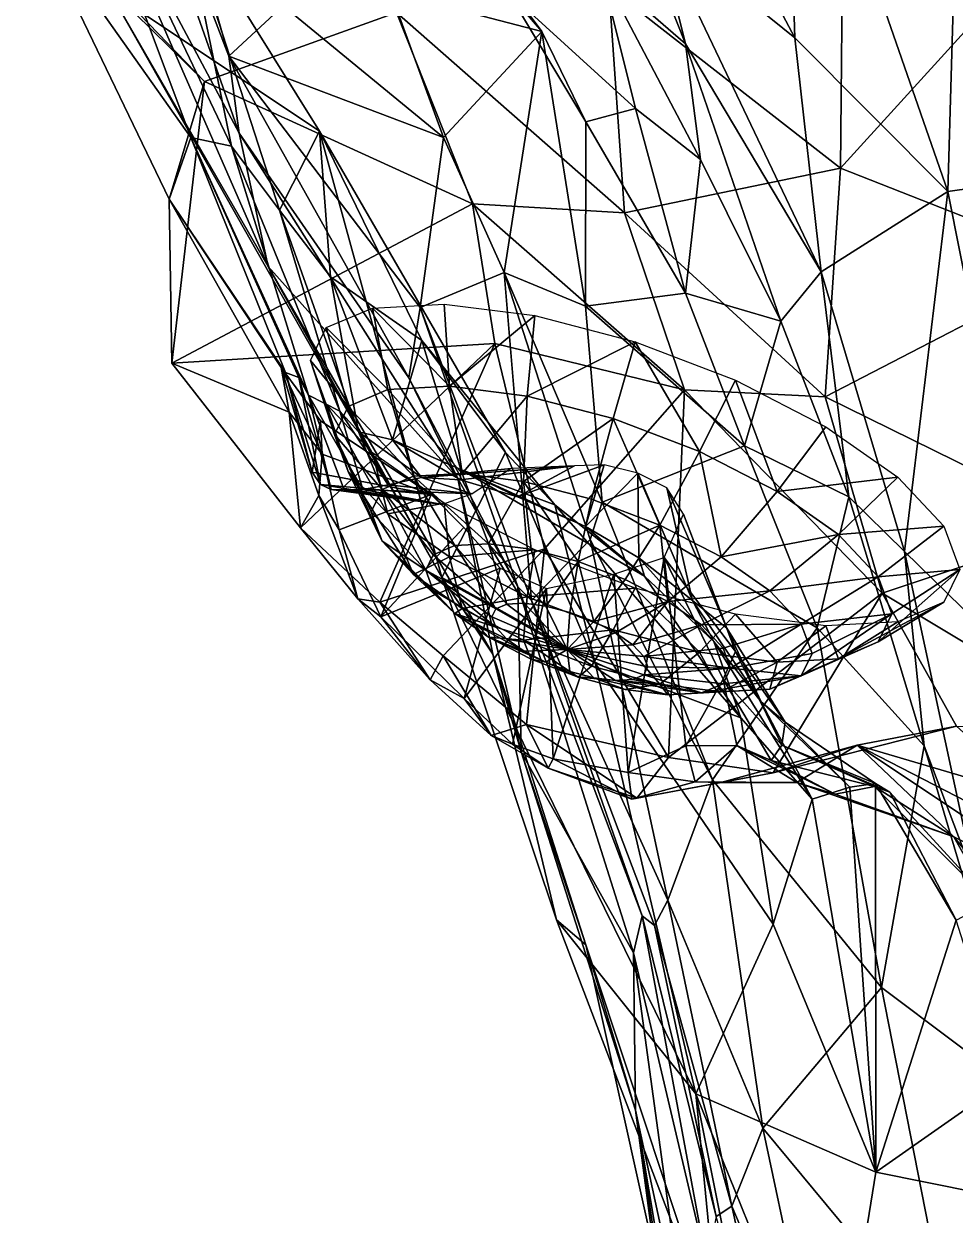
# Model space of a CAD drawing. Extents: x -0.17 to 0.17, y -0.67 to 0.79.
# Drawn here: x -0.0713 to -0.0253, y -0.5716 to -0.5128 of the extents above; entities that cross this region are included whole.
import ezdxf

# ---------------------------------------------------------------- set-up
doc = ezdxf.new("R2010")
doc.units = 0
doc.layers.add('G_SHEPRD$LWO', color=1, linetype='CONTINUOUS')

msp = doc.modelspace()

# ---------------------------------------------------------------- linework, layer by layer
at = {"layer": 'G_SHEPRD$LWO'}
for points in [[(-0.06886, -0.487618, 0.643642), (-0.061183, -0.51444, 0.641381), (-0.071306, -0.488055, 0.654196)], [(-0.071306, -0.488055, 0.654196), (-0.060671, -0.518244, 0.653468), (-0.068619, -0.503327, 0.66502)], [(-0.060671, -0.518244, 0.653468), (-0.071306, -0.488055, 0.654196), (-0.061183, -0.51444, 0.641381)], [(-0.061183, -0.51444, 0.641381), (-0.06886, -0.487618, 0.643642), (-0.058507, -0.511948, 0.627638)], [(-0.033734, -0.497948, 0.598206), (-0.033241, -0.513526, 0.592487), (-0.041139, -0.498615, 0.60047)], [(-0.033241, -0.513526, 0.592487), (-0.033734, -0.497948, 0.598206), (-0.025682, -0.521122, 0.591603)], [(-0.033734, -0.497948, 0.598206), (-0.025076, -0.500066, 0.596298), (-0.025682, -0.521122, 0.591603)], [(-0.041139, -0.498615, 0.60047), (-0.033241, -0.513526, 0.592487), (-0.040088, -0.508011, 0.59508)], [(-0.025076, -0.500066, 0.596298), (-0.020432, -0.52037, 0.591212), (-0.025682, -0.521122, 0.591603)], [(-0.063055, -0.518456, 0.715293), (-0.071012, -0.507213, 0.724094), (-0.069719, -0.500705, 0.711219)], [(-0.061052, -0.518887, 0.70941), (-0.069719, -0.500705, 0.711219), (-0.063416, -0.507364, 0.699601)], [(-0.061052, -0.518887, 0.70941), (-0.063055, -0.518456, 0.715293), (-0.069719, -0.500705, 0.711219)], [(-0.068619, -0.503327, 0.66502), (-0.05925, -0.524812, 0.664809), (-0.067096, -0.511197, 0.677355)], [(-0.05925, -0.524812, 0.664809), (-0.068619, -0.503327, 0.66502), (-0.060671, -0.518244, 0.653468)], [(-0.038637, -0.513828, 0.595299), (-0.042795, -0.510212, 0.598849), (-0.042591, -0.503856, 0.599635)], [(-0.038637, -0.513828, 0.595299), (-0.042591, -0.503856, 0.599635), (-0.040088, -0.508011, 0.59508)], [(-0.053198, -0.511268, 0.612766), (-0.052539, -0.504098, 0.611704), (-0.045726, -0.513216, 0.60497)], [(-0.052539, -0.504098, 0.611704), (-0.047378, -0.511288, 0.601536), (-0.045726, -0.513216, 0.60497)], [(-0.019017, -0.52467, 0.771707), (-0.018913, -0.506671, 0.788844), (-0.030984, -0.519974, 0.770942)], [(-0.030872, -0.507617, 0.785098), (-0.030984, -0.519974, 0.770942), (-0.018913, -0.506671, 0.788844)], [(-0.06972, -0.508073, 0.751523), (-0.071012, -0.507213, 0.724094), (-0.062387, -0.515687, 0.745017)], [(-0.063055, -0.518456, 0.715293), (-0.064122, -0.521493, 0.721983), (-0.071012, -0.507213, 0.724094)], [(-0.064122, -0.521493, 0.721983), (-0.062387, -0.515687, 0.745017), (-0.071012, -0.507213, 0.724094)], [(-0.063416, -0.507364, 0.699601), (-0.067096, -0.511197, 0.677355), (-0.056708, -0.518143, 0.690536)], [(-0.05868, -0.522037, 0.705254), (-0.063416, -0.507364, 0.699601), (-0.056708, -0.518143, 0.690536)], [(-0.05868, -0.522037, 0.705254), (-0.061052, -0.518887, 0.70941), (-0.063416, -0.507364, 0.699601)], [(-0.06972, -0.508073, 0.751523), (-0.062387, -0.515687, 0.745017), (-0.052905, -0.512282, 0.765033)], [(-0.030984, -0.519974, 0.770942), (-0.030872, -0.507617, 0.785098), (-0.042431, -0.511036, 0.776342)], [(-0.038637, -0.513828, 0.595299), (-0.040088, -0.508011, 0.59508), (-0.031946, -0.525091, 0.594602)], [(-0.031946, -0.525091, 0.594602), (-0.040088, -0.508011, 0.59508), (-0.033241, -0.513526, 0.592487)], [(-0.047378, -0.511288, 0.601536), (-0.042795, -0.510212, 0.598849), (-0.041111, -0.517022, 0.598825)], [(-0.041111, -0.517022, 0.598825), (-0.042795, -0.510212, 0.598849), (-0.0379, -0.519537, 0.596835)], [(-0.042795, -0.510212, 0.598849), (-0.038637, -0.513828, 0.595299), (-0.0379, -0.519537, 0.596835)], [(-0.052905, -0.512282, 0.765033), (-0.041642, -0.522174, 0.76309), (-0.042431, -0.511036, 0.776342)], [(-0.042431, -0.511036, 0.776342), (-0.041642, -0.522174, 0.76309), (-0.030984, -0.519974, 0.770942)], [(-0.067096, -0.511197, 0.677355), (-0.050671, -0.540175, 0.679017), (-0.056708, -0.518143, 0.690536)], [(-0.050671, -0.540175, 0.679017), (-0.067096, -0.511197, 0.677355), (-0.05925, -0.524812, 0.664809)], [(-0.058507, -0.511948, 0.627638), (-0.053198, -0.511268, 0.612766), (-0.050591, -0.518454, 0.61761)], [(-0.050591, -0.518454, 0.61761), (-0.053198, -0.511268, 0.612766), (-0.045726, -0.513216, 0.60497)], [(-0.047378, -0.511288, 0.601536), (-0.041111, -0.517022, 0.598825), (-0.043555, -0.517687, 0.601199)], [(-0.045726, -0.513216, 0.60497), (-0.047378, -0.511288, 0.601536), (-0.043555, -0.517687, 0.601199)], [(-0.058507, -0.511948, 0.627638), (-0.050591, -0.518454, 0.61761), (-0.061183, -0.51444, 0.641381)], [(-0.062387, -0.515687, 0.745017), (-0.049152, -0.521727, 0.752733), (-0.052905, -0.512282, 0.765033)], [(-0.052905, -0.512282, 0.765033), (-0.049152, -0.521727, 0.752733), (-0.041642, -0.522174, 0.76309)], [(-0.045726, -0.513216, 0.60497), (-0.047595, -0.525121, 0.61067), (-0.050591, -0.518454, 0.61761)], [(-0.043568, -0.526785, 0.603481), (-0.047595, -0.525121, 0.61067), (-0.045726, -0.513216, 0.60497)], [(-0.043555, -0.517687, 0.601199), (-0.043568, -0.526785, 0.603481), (-0.045726, -0.513216, 0.60497)], [(-0.0379, -0.519537, 0.596835), (-0.038637, -0.513828, 0.595299), (-0.033929, -0.52752, 0.598779)], [(-0.031946, -0.525091, 0.594602), (-0.033929, -0.52752, 0.598779), (-0.038637, -0.513828, 0.595299)], [(-0.031946, -0.525091, 0.594602), (-0.033241, -0.513526, 0.592487), (-0.025682, -0.521122, 0.591603)], [(-0.050591, -0.518454, 0.61761), (-0.05174, -0.52684, 0.627281), (-0.061183, -0.51444, 0.641381)], [(-0.060671, -0.518244, 0.653468), (-0.061183, -0.51444, 0.641381), (-0.052301, -0.530319, 0.642088)], [(-0.05174, -0.52684, 0.627281), (-0.052301, -0.530319, 0.642088), (-0.061183, -0.51444, 0.641381)], [(-0.064122, -0.521493, 0.721983), (-0.063999, -0.529591, 0.733725), (-0.062387, -0.515687, 0.745017)], [(-0.063999, -0.529591, 0.733725), (-0.049152, -0.521727, 0.752733), (-0.062387, -0.515687, 0.745017)], [(-0.043555, -0.517687, 0.601199), (-0.041111, -0.517022, 0.598825), (-0.038631, -0.526129, 0.601198)], [(-0.0379, -0.519537, 0.596835), (-0.038631, -0.526129, 0.601198), (-0.041111, -0.517022, 0.598825)], [(-0.038631, -0.526129, 0.601198), (-0.043568, -0.526785, 0.603481), (-0.043555, -0.517687, 0.601199)], [(-0.058379, -0.53006, 0.716476), (-0.064122, -0.521493, 0.721983), (-0.063055, -0.518456, 0.715293)], [(-0.057245, -0.531174, 0.711948), (-0.063055, -0.518456, 0.715293), (-0.061052, -0.518887, 0.70941)], [(-0.057245, -0.531174, 0.711948), (-0.057732, -0.530306, 0.714259), (-0.063055, -0.518456, 0.715293)], [(-0.057732, -0.530306, 0.714259), (-0.058379, -0.53006, 0.716476), (-0.063055, -0.518456, 0.715293)], [(-0.060671, -0.518244, 0.653468), (-0.049875, -0.535291, 0.65247), (-0.05925, -0.524812, 0.664809)], [(-0.052301, -0.530319, 0.642088), (-0.049875, -0.535291, 0.65247), (-0.060671, -0.518244, 0.653468)], [(-0.056166, -0.525334, 0.70187), (-0.05868, -0.522037, 0.705254), (-0.056708, -0.518143, 0.690536)], [(-0.050671, -0.540175, 0.679017), (-0.047533, -0.533998, 0.693143), (-0.056708, -0.518143, 0.690536)], [(-0.051652, -0.528472, 0.698746), (-0.056708, -0.518143, 0.690536), (-0.047533, -0.533998, 0.693143)], [(-0.051652, -0.528472, 0.698746), (-0.056166, -0.525334, 0.70187), (-0.056708, -0.518143, 0.690536)], [(-0.047595, -0.525121, 0.61067), (-0.05174, -0.52684, 0.627281), (-0.050591, -0.518454, 0.61761)], [(-0.055704, -0.531961, 0.709812), (-0.061052, -0.518887, 0.70941), (-0.05868, -0.522037, 0.705254)], [(-0.055704, -0.531961, 0.709812), (-0.057245, -0.531174, 0.711948), (-0.061052, -0.518887, 0.70941)], [(-0.0379, -0.519537, 0.596835), (-0.033929, -0.52752, 0.598779), (-0.038631, -0.526129, 0.601198)], [(-0.031743, -0.531253, 0.759306), (-0.030984, -0.519974, 0.770942), (-0.041642, -0.522174, 0.76309)], [(-0.030984, -0.519974, 0.770942), (-0.031743, -0.531253, 0.759306), (-0.019017, -0.52467, 0.771707)], [(-0.025682, -0.521122, 0.591603), (-0.020432, -0.52037, 0.591212), (-0.020787, -0.545761, 0.591224)], [(-0.058379, -0.53006, 0.716476), (-0.058608, -0.529805, 0.719127), (-0.064122, -0.521493, 0.721983)], [(-0.058608, -0.529805, 0.719127), (-0.058204, -0.532018, 0.721824), (-0.064122, -0.521493, 0.721983)], [(-0.058204, -0.532018, 0.721824), (-0.063999, -0.529591, 0.733725), (-0.064122, -0.521493, 0.721983)], [(-0.031946, -0.525091, 0.594602), (-0.025682, -0.521122, 0.591603), (-0.027824, -0.538883, 0.596254)], [(-0.020787, -0.545761, 0.591224), (-0.027824, -0.538883, 0.596254), (-0.025682, -0.521122, 0.591603)], [(-0.049152, -0.521727, 0.752733), (-0.063999, -0.529591, 0.733725), (-0.048044, -0.528622, 0.747648)], [(-0.05478, -0.532979, 0.707224), (-0.05868, -0.522037, 0.705254), (-0.056166, -0.525334, 0.70187)], [(-0.05478, -0.532979, 0.707224), (-0.055704, -0.531961, 0.709812), (-0.05868, -0.522037, 0.705254)], [(-0.049152, -0.521727, 0.752733), (-0.048044, -0.528622, 0.747648), (-0.038695, -0.530914, 0.752555)], [(-0.049152, -0.521727, 0.752733), (-0.038695, -0.530914, 0.752555), (-0.041642, -0.522174, 0.76309)], [(-0.041642, -0.522174, 0.76309), (-0.038695, -0.530914, 0.752555), (-0.031743, -0.531253, 0.759306)], [(-0.05925, -0.524812, 0.664809), (-0.048146, -0.543959, 0.66254), (-0.050671, -0.540175, 0.679017)], [(-0.048146, -0.543959, 0.66254), (-0.05925, -0.524812, 0.664809), (-0.049875, -0.535291, 0.65247)], [(-0.05174, -0.52684, 0.627281), (-0.047595, -0.525121, 0.61067), (-0.046247, -0.541315, 0.619098)], [(-0.046247, -0.541315, 0.619098), (-0.047595, -0.525121, 0.61067), (-0.043343, -0.538296, 0.610706)], [(-0.047595, -0.525121, 0.61067), (-0.04276, -0.536456, 0.603506), (-0.043343, -0.538296, 0.610706)], [(-0.047595, -0.525121, 0.61067), (-0.043568, -0.526785, 0.603481), (-0.04276, -0.536456, 0.603506)], [(-0.033929, -0.52752, 0.598779), (-0.031946, -0.525091, 0.594602), (-0.030572, -0.536196, 0.599924)], [(-0.027824, -0.538883, 0.596254), (-0.030572, -0.536196, 0.599924), (-0.031946, -0.525091, 0.594602)], [(-0.018872, -0.537585, 0.75841), (-0.019017, -0.52467, 0.771707), (-0.031743, -0.531253, 0.759306)], [(-0.053105, -0.533379, 0.704586), (-0.056166, -0.525334, 0.70187), (-0.051652, -0.528472, 0.698746)], [(-0.053105, -0.533379, 0.704586), (-0.05478, -0.532979, 0.707224), (-0.056166, -0.525334, 0.70187)], [(-0.043568, -0.526785, 0.603481), (-0.038631, -0.526129, 0.601198), (-0.035733, -0.533667, 0.600383)], [(-0.033929, -0.52752, 0.598779), (-0.035733, -0.533667, 0.600383), (-0.038631, -0.526129, 0.601198)], [(-0.054095, -0.526877, 0.709639), (-0.053333, -0.530897, 0.70961), (-0.056372, -0.527838, 0.714332)], [(-0.050549, -0.526673, 0.7057), (-0.05029, -0.530722, 0.70623), (-0.054095, -0.526877, 0.709639)], [(-0.053333, -0.530897, 0.70961), (-0.054095, -0.526877, 0.709639), (-0.05029, -0.530722, 0.70623)], [(-0.052301, -0.530319, 0.642088), (-0.05174, -0.52684, 0.627281), (-0.046922, -0.54064, 0.633047)], [(-0.046922, -0.54064, 0.633047), (-0.05174, -0.52684, 0.627281), (-0.046247, -0.541315, 0.619098)], [(-0.05029, -0.530722, 0.70623), (-0.050549, -0.526673, 0.7057), (-0.04608, -0.527246, 0.702901)], [(-0.04276, -0.536456, 0.603506), (-0.043568, -0.526785, 0.603481), (-0.035733, -0.533667, 0.600383)], [(-0.046455, -0.531214, 0.703828), (-0.05029, -0.530722, 0.70623), (-0.04608, -0.527246, 0.702901)], [(-0.04608, -0.527246, 0.702901), (-0.041127, -0.528541, 0.701515), (-0.046455, -0.531214, 0.703828)], [(-0.056372, -0.527838, 0.714332), (-0.055286, -0.531723, 0.713637), (-0.057156, -0.529464, 0.719319)], [(-0.055286, -0.531723, 0.713637), (-0.056372, -0.527838, 0.714332), (-0.053333, -0.530897, 0.70961)], [(-0.033929, -0.52752, 0.598779), (-0.030572, -0.536196, 0.599924), (-0.035733, -0.533667, 0.600383)], [(-0.057646, -0.537715, 0.734694), (-0.048044, -0.528622, 0.747648), (-0.063999, -0.529591, 0.733725)], [(-0.053732, -0.541383, 0.733267), (-0.048044, -0.528622, 0.747648), (-0.057646, -0.537715, 0.734694)], [(-0.048044, -0.528622, 0.747648), (-0.053732, -0.541383, 0.733267), (-0.045592, -0.538753, 0.744044)], [(-0.049738, -0.534836, 0.702887), (-0.053105, -0.533379, 0.704586), (-0.051652, -0.528472, 0.698746)], [(-0.049738, -0.534836, 0.702887), (-0.051652, -0.528472, 0.698746), (-0.045094, -0.536584, 0.696446)], [(-0.045094, -0.536584, 0.696446), (-0.051652, -0.528472, 0.698746), (-0.047533, -0.533998, 0.693143)], [(-0.048044, -0.528622, 0.747648), (-0.045592, -0.538753, 0.744044), (-0.038695, -0.530914, 0.752555)], [(-0.042205, -0.532326, 0.702639), (-0.046455, -0.531214, 0.703828), (-0.041127, -0.528541, 0.701515)], [(-0.042205, -0.532326, 0.702639), (-0.041127, -0.528541, 0.701515), (-0.037955, -0.533947, 0.702779)], [(-0.036174, -0.530431, 0.701678), (-0.037955, -0.533947, 0.702779), (-0.041127, -0.528541, 0.701515)], [(-0.063999, -0.529591, 0.733725), (-0.058204, -0.532018, 0.721824), (-0.057646, -0.537715, 0.734694)], [(-0.057068, -0.534974, 0.717073), (-0.058608, -0.529805, 0.719127), (-0.058379, -0.53006, 0.716476)], [(-0.057068, -0.534974, 0.717073), (-0.056664, -0.532445, 0.71968), (-0.058608, -0.529805, 0.719127)], [(-0.056664, -0.532445, 0.71968), (-0.056577, -0.534084, 0.720506), (-0.058608, -0.529805, 0.719127)], [(-0.056577, -0.534084, 0.720506), (-0.058204, -0.532018, 0.721824), (-0.058608, -0.529805, 0.719127)], [(-0.05596, -0.533117, 0.717917), (-0.055286, -0.534945, 0.72203), (-0.057156, -0.529464, 0.719319)], [(-0.055286, -0.534945, 0.72203), (-0.056372, -0.531593, 0.724113), (-0.057156, -0.529464, 0.719319)], [(-0.05596, -0.533117, 0.717917), (-0.057156, -0.529464, 0.719319), (-0.055286, -0.531723, 0.713637)], [(-0.056666, -0.535581, 0.715548), (-0.058379, -0.53006, 0.716476), (-0.057732, -0.530306, 0.714259)], [(-0.056666, -0.535581, 0.715548), (-0.057068, -0.534974, 0.717073), (-0.058379, -0.53006, 0.716476)], [(-0.056139, -0.535823, 0.714128), (-0.057732, -0.530306, 0.714259), (-0.057245, -0.531174, 0.711948)], [(-0.056139, -0.535823, 0.714128), (-0.056666, -0.535581, 0.715548), (-0.057732, -0.530306, 0.714259)], [(-0.049875, -0.535291, 0.65247), (-0.052301, -0.530319, 0.642088), (-0.046922, -0.54064, 0.633047)], [(-0.037955, -0.533947, 0.702779), (-0.036174, -0.530431, 0.701678), (-0.03412, -0.53592, 0.704235)], [(-0.031705, -0.53273, 0.703375), (-0.03412, -0.53592, 0.704235), (-0.036174, -0.530431, 0.701678)], [(-0.053333, -0.530897, 0.70961), (-0.052072, -0.535176, 0.709882), (-0.055286, -0.531723, 0.713637)], [(-0.05029, -0.530722, 0.70623), (-0.049666, -0.535038, 0.707209), (-0.053333, -0.530897, 0.70961)], [(-0.052072, -0.535176, 0.709882), (-0.053333, -0.530897, 0.70961), (-0.049666, -0.535038, 0.707209)], [(-0.049666, -0.535038, 0.707209), (-0.05029, -0.530722, 0.70623), (-0.046455, -0.531214, 0.703828)], [(-0.039482, -0.54905, 0.738211), (-0.038695, -0.530914, 0.752555), (-0.045592, -0.538753, 0.744044)], [(-0.038695, -0.530914, 0.752555), (-0.039482, -0.54905, 0.738211), (-0.028936, -0.54094, 0.749623)], [(-0.028936, -0.54094, 0.749623), (-0.031743, -0.531253, 0.759306), (-0.038695, -0.530914, 0.752555)], [(-0.054561, -0.535827, 0.711879), (-0.057245, -0.531174, 0.711948), (-0.055704, -0.531961, 0.709812)], [(-0.054561, -0.535827, 0.711879), (-0.055491, -0.535842, 0.713051), (-0.057245, -0.531174, 0.711948)], [(-0.055491, -0.535842, 0.713051), (-0.056139, -0.535823, 0.714128), (-0.057245, -0.531174, 0.711948)], [(-0.055286, -0.534945, 0.72203), (-0.053333, -0.537026, 0.725575), (-0.056372, -0.531593, 0.724113)], [(-0.053333, -0.537026, 0.725575), (-0.054095, -0.534019, 0.728244), (-0.056372, -0.531593, 0.724113)], [(-0.046633, -0.535427, 0.705309), (-0.049666, -0.535038, 0.707209), (-0.046455, -0.531214, 0.703828)], [(-0.046633, -0.535427, 0.705309), (-0.046455, -0.531214, 0.703828), (-0.042205, -0.532326, 0.702639)], [(-0.031743, -0.531253, 0.759306), (-0.028936, -0.54094, 0.749623), (-0.018872, -0.537585, 0.75841)], [(-0.056748, -0.536131, 0.721931), (-0.057646, -0.537715, 0.734694), (-0.058204, -0.532018, 0.721824)], [(-0.058204, -0.532018, 0.721824), (-0.056577, -0.534084, 0.720506), (-0.056748, -0.536131, 0.721931)], [(-0.055286, -0.531723, 0.713637), (-0.053618, -0.535829, 0.713067), (-0.05596, -0.533117, 0.717917)], [(-0.05331, -0.535596, 0.710467), (-0.055704, -0.531961, 0.709812), (-0.05478, -0.532979, 0.707224)], [(-0.05331, -0.535596, 0.710467), (-0.054561, -0.535827, 0.711879), (-0.055704, -0.531961, 0.709812)], [(-0.053618, -0.535829, 0.713067), (-0.055286, -0.531723, 0.713637), (-0.052072, -0.535176, 0.709882)], [(-0.056664, -0.532445, 0.71968), (-0.057068, -0.534974, 0.717073), (-0.051202, -0.536076, 0.716692)], [(-0.056577, -0.534084, 0.720506), (-0.056664, -0.532445, 0.71968), (-0.051202, -0.536076, 0.716692)], [(-0.043271, -0.536306, 0.704368), (-0.046633, -0.535427, 0.705309), (-0.042205, -0.532326, 0.702639)], [(-0.043271, -0.536306, 0.704368), (-0.042205, -0.532326, 0.702639), (-0.039909, -0.537588, 0.704479)], [(-0.037955, -0.533947, 0.702779), (-0.039909, -0.537588, 0.704479), (-0.042205, -0.532326, 0.702639)], [(-0.03412, -0.53592, 0.704235), (-0.031705, -0.53273, 0.703375), (-0.028159, -0.535214, 0.706439)], [(-0.05415, -0.536932, 0.716453), (-0.053618, -0.538377, 0.719706), (-0.05596, -0.533117, 0.717917)], [(-0.053618, -0.538377, 0.719706), (-0.055286, -0.534945, 0.72203), (-0.05596, -0.533117, 0.717917)], [(-0.05415, -0.536932, 0.716453), (-0.05596, -0.533117, 0.717917), (-0.053618, -0.535829, 0.713067)], [(-0.051675, -0.53523, 0.709127), (-0.05478, -0.532979, 0.707224), (-0.053105, -0.533379, 0.704586)], [(-0.051675, -0.53523, 0.709127), (-0.05331, -0.535596, 0.710467), (-0.05478, -0.532979, 0.707224)], [(-0.049742, -0.53535, 0.708028), (-0.053105, -0.533379, 0.704586), (-0.049738, -0.534836, 0.702887)], [(-0.049742, -0.53535, 0.708028), (-0.051675, -0.53523, 0.709127), (-0.053105, -0.533379, 0.704586)], [(-0.032132, -0.542654, 0.602631), (-0.04276, -0.536456, 0.603506), (-0.035733, -0.533667, 0.600383)], [(-0.039909, -0.537588, 0.704479), (-0.037955, -0.533947, 0.702779), (-0.036876, -0.539149, 0.705631)], [(-0.03412, -0.53592, 0.704235), (-0.036876, -0.539149, 0.705631), (-0.037955, -0.533947, 0.702779)], [(-0.030572, -0.536196, 0.599924), (-0.032132, -0.542654, 0.602631), (-0.035733, -0.533667, 0.600383)], [(-0.055731, -0.53782, 0.719991), (-0.056748, -0.536131, 0.721931), (-0.056577, -0.534084, 0.720506)], [(-0.055731, -0.53782, 0.719991), (-0.056577, -0.534084, 0.720506), (-0.051202, -0.536076, 0.716692)], [(-0.054095, -0.534019, 0.728244), (-0.053333, -0.537026, 0.725575), (-0.050549, -0.536503, 0.731308)], [(-0.050671, -0.540175, 0.679017), (-0.04309, -0.544405, 0.689307), (-0.047533, -0.533998, 0.693143)], [(-0.047533, -0.533998, 0.693143), (-0.04309, -0.544405, 0.689307), (-0.045094, -0.536584, 0.696446)], [(-0.057068, -0.534974, 0.717073), (-0.056666, -0.535581, 0.715548), (-0.051202, -0.536076, 0.716692)], [(-0.053618, -0.538377, 0.719706), (-0.052072, -0.540023, 0.72251), (-0.055286, -0.534945, 0.72203)], [(-0.052072, -0.540023, 0.72251), (-0.053333, -0.537026, 0.725575), (-0.055286, -0.534945, 0.72203)], [(-0.049666, -0.535038, 0.707209), (-0.048362, -0.538504, 0.708949), (-0.052072, -0.535176, 0.709882)], [(-0.047245, -0.534785, 0.712931), (-0.051675, -0.53523, 0.709127), (-0.044125, -0.534655, 0.712753)], [(-0.051675, -0.53523, 0.709127), (-0.049742, -0.53535, 0.708028), (-0.044125, -0.534655, 0.712753)], [(-0.047245, -0.534785, 0.712931), (-0.049177, -0.536046, 0.713561), (-0.051675, -0.53523, 0.709127)], [(-0.049742, -0.53535, 0.708028), (-0.046931, -0.536197, 0.707388), (-0.044125, -0.534655, 0.712753)], [(-0.046931, -0.536197, 0.707388), (-0.049742, -0.53535, 0.708028), (-0.049738, -0.534836, 0.702887)], [(-0.040668, -0.540099, 0.702034), (-0.049738, -0.534836, 0.702887), (-0.045094, -0.536584, 0.696446)], [(-0.043578, -0.53765, 0.707177), (-0.049738, -0.534836, 0.702887), (-0.040668, -0.540099, 0.702034)], [(-0.043578, -0.53765, 0.707177), (-0.046931, -0.536197, 0.707388), (-0.049738, -0.534836, 0.702887)], [(-0.048362, -0.538504, 0.708949), (-0.049666, -0.535038, 0.707209), (-0.046633, -0.535427, 0.705309)], [(-0.046931, -0.536197, 0.707388), (-0.043578, -0.53765, 0.707177), (-0.042654, -0.534618, 0.712718)], [(-0.042654, -0.534618, 0.712718), (-0.044125, -0.534655, 0.712753), (-0.046931, -0.536197, 0.707388)], [(-0.040986, -0.535015, 0.712875), (-0.042654, -0.534618, 0.712718), (-0.043578, -0.53765, 0.707177)], [(-0.043578, -0.53765, 0.707177), (-0.040946, -0.539196, 0.707134), (-0.040986, -0.535015, 0.712875)], [(-0.039564, -0.535742, 0.713205), (-0.040986, -0.535015, 0.712875), (-0.038285, -0.541315, 0.707772)], [(-0.040946, -0.539196, 0.707134), (-0.038285, -0.541315, 0.707772), (-0.040986, -0.535015, 0.712875)], [(-0.051202, -0.536076, 0.716692), (-0.056666, -0.535581, 0.715548), (-0.050631, -0.536561, 0.714907)], [(-0.056666, -0.535581, 0.715548), (-0.056139, -0.535823, 0.714128), (-0.050631, -0.536561, 0.714907)], [(-0.054561, -0.535827, 0.711879), (-0.05331, -0.535596, 0.710467), (-0.049177, -0.536046, 0.713561)], [(-0.052072, -0.535176, 0.709882), (-0.050028, -0.5386, 0.710799), (-0.053618, -0.535829, 0.713067)], [(-0.05331, -0.535596, 0.710467), (-0.051675, -0.53523, 0.709127), (-0.049177, -0.536046, 0.713561)], [(-0.050028, -0.5386, 0.710799), (-0.052072, -0.535176, 0.709882), (-0.048362, -0.538504, 0.708949)], [(-0.048146, -0.543959, 0.66254), (-0.049875, -0.535291, 0.65247), (-0.046759, -0.548783, 0.645105)], [(-0.046759, -0.548783, 0.645105), (-0.049875, -0.535291, 0.65247), (-0.046922, -0.54064, 0.633047)], [(-0.046263, -0.538774, 0.707635), (-0.048362, -0.538504, 0.708949), (-0.046633, -0.535427, 0.705309)], [(-0.043271, -0.536306, 0.704368), (-0.043937, -0.539382, 0.706984), (-0.046633, -0.535427, 0.705309)], [(-0.046263, -0.538774, 0.707635), (-0.046633, -0.535427, 0.705309), (-0.043937, -0.539382, 0.706984)], [(-0.031077, -0.538052, 0.706864), (-0.03412, -0.53592, 0.704235), (-0.028159, -0.535214, 0.706439)], [(-0.031077, -0.538052, 0.706864), (-0.028159, -0.535214, 0.706439), (-0.025882, -0.537639, 0.71057)], [(-0.054816, -0.541221, 0.721673), (-0.057646, -0.537715, 0.734694), (-0.056748, -0.536131, 0.721931)], [(-0.056748, -0.536131, 0.721931), (-0.055731, -0.53782, 0.719991), (-0.054816, -0.541221, 0.721673)], [(-0.056139, -0.535823, 0.714128), (-0.055491, -0.535842, 0.713051), (-0.050631, -0.536561, 0.714907)], [(-0.053676, -0.542117, 0.719979), (-0.055731, -0.53782, 0.719991), (-0.051202, -0.536076, 0.716692)], [(-0.055491, -0.535842, 0.713051), (-0.054561, -0.535827, 0.711879), (-0.050631, -0.536561, 0.714907)], [(-0.049177, -0.536046, 0.713561), (-0.050631, -0.536561, 0.714907), (-0.054561, -0.535827, 0.711879)], [(-0.051465, -0.539815, 0.715346), (-0.05415, -0.536932, 0.716453), (-0.053618, -0.535829, 0.713067)], [(-0.049581, -0.5377, 0.717546), (-0.053676, -0.542117, 0.719979), (-0.051202, -0.536076, 0.716692)], [(-0.051097, -0.539052, 0.713003), (-0.053618, -0.535829, 0.713067), (-0.050028, -0.5386, 0.710799)], [(-0.051097, -0.539052, 0.713003), (-0.051465, -0.539815, 0.715346), (-0.053618, -0.535829, 0.713067)], [(-0.043937, -0.539382, 0.706984), (-0.043271, -0.536306, 0.704368), (-0.039909, -0.537588, 0.704479)], [(-0.038737, -0.537048, 0.713926), (-0.039564, -0.535742, 0.713205), (-0.036605, -0.542671, 0.710259)], [(-0.038285, -0.541315, 0.707772), (-0.036605, -0.542671, 0.710259), (-0.039564, -0.535742, 0.713205)], [(-0.036876, -0.539149, 0.705631), (-0.03412, -0.53592, 0.704235), (-0.031077, -0.538052, 0.706864)], [(-0.030572, -0.536196, 0.599924), (-0.026853, -0.548489, 0.601394), (-0.032132, -0.542654, 0.602631)], [(-0.030572, -0.536196, 0.599924), (-0.027824, -0.538883, 0.596254), (-0.026853, -0.548481, 0.602818)], [(-0.05029, -0.539158, 0.728205), (-0.050549, -0.536503, 0.731308), (-0.053333, -0.537026, 0.725575)], [(-0.050549, -0.536503, 0.731308), (-0.05029, -0.539158, 0.728205), (-0.04608, -0.538802, 0.733005)], [(-0.045094, -0.536584, 0.696446), (-0.035913, -0.547106, 0.695796), (-0.040668, -0.540099, 0.702034)], [(-0.035913, -0.547106, 0.695796), (-0.045094, -0.536584, 0.696446), (-0.04309, -0.544405, 0.689307)], [(-0.04276, -0.536456, 0.603506), (-0.0373, -0.550165, 0.60517), (-0.043343, -0.538296, 0.610706)], [(-0.032132, -0.542654, 0.602631), (-0.0373, -0.550165, 0.60517), (-0.04276, -0.536456, 0.603506)], [(-0.05415, -0.536932, 0.716453), (-0.051465, -0.539815, 0.715346), (-0.053618, -0.538377, 0.719706)], [(-0.053333, -0.537026, 0.725575), (-0.052072, -0.540023, 0.72251), (-0.05029, -0.539158, 0.728205)], [(-0.039684, -0.539177, 0.715048), (-0.038737, -0.537048, 0.713926), (-0.036165, -0.543823, 0.712124)], [(-0.036605, -0.542671, 0.710259), (-0.036165, -0.543823, 0.712124), (-0.038737, -0.537048, 0.713926)], [(-0.057646, -0.537715, 0.734694), (-0.054816, -0.541221, 0.721673), (-0.053732, -0.541383, 0.733267)], [(-0.053676, -0.542117, 0.719979), (-0.054816, -0.541221, 0.721673), (-0.055731, -0.53782, 0.719991)], [(-0.049581, -0.5377, 0.717546), (-0.047788, -0.539712, 0.717932), (-0.053676, -0.542117, 0.719979)], [(-0.041611, -0.54027, 0.70706), (-0.043937, -0.539382, 0.706984), (-0.039909, -0.537588, 0.704479)], [(-0.040946, -0.539196, 0.707134), (-0.043578, -0.53765, 0.707177), (-0.040668, -0.540099, 0.702034)], [(-0.041611, -0.54027, 0.70706), (-0.039909, -0.537588, 0.704479), (-0.039512, -0.541349, 0.707857)], [(-0.036876, -0.539149, 0.705631), (-0.039512, -0.541349, 0.707857), (-0.039909, -0.537588, 0.704479)], [(-0.03447, -0.540835, 0.70771), (-0.036876, -0.539149, 0.705631), (-0.031077, -0.538052, 0.706864)], [(-0.03447, -0.540835, 0.70771), (-0.031077, -0.538052, 0.706864), (-0.029123, -0.540133, 0.710409)], [(-0.029123, -0.540133, 0.710409), (-0.031077, -0.538052, 0.706864), (-0.025882, -0.537639, 0.71057)], [(-0.029123, -0.540133, 0.710409), (-0.025882, -0.537639, 0.71057), (-0.025098, -0.539769, 0.715364)], [(-0.017782, -0.547636, 0.7464), (-0.018872, -0.537585, 0.75841), (-0.028936, -0.54094, 0.749623)], [(-0.051097, -0.540815, 0.717597), (-0.053618, -0.538377, 0.719706), (-0.051465, -0.539815, 0.715346)], [(-0.051097, -0.540815, 0.717597), (-0.050028, -0.541955, 0.719537), (-0.053618, -0.538377, 0.719706)], [(-0.050028, -0.541955, 0.719537), (-0.052072, -0.540023, 0.72251), (-0.053618, -0.538377, 0.719706)], [(-0.048009, -0.541724, 0.713266), (-0.051097, -0.539052, 0.713003), (-0.050028, -0.5386, 0.710799)], [(-0.047462, -0.541494, 0.712139), (-0.050028, -0.5386, 0.710799), (-0.048362, -0.538504, 0.708949)], [(-0.047462, -0.541494, 0.712139), (-0.048009, -0.541724, 0.713266), (-0.050028, -0.5386, 0.710799)], [(-0.046263, -0.538774, 0.707635), (-0.045538, -0.541582, 0.710521), (-0.048362, -0.538504, 0.708949)], [(-0.046611, -0.541444, 0.711193), (-0.048362, -0.538504, 0.708949), (-0.045538, -0.541582, 0.710521)], [(-0.046611, -0.541444, 0.711193), (-0.047462, -0.541494, 0.712139), (-0.048362, -0.538504, 0.708949)], [(-0.039505, -0.5561, 0.605474), (-0.046247, -0.541315, 0.619098), (-0.043343, -0.538296, 0.610706)], [(-0.0373, -0.550165, 0.60517), (-0.039505, -0.5561, 0.605474), (-0.043343, -0.538296, 0.610706)], [(-0.050596, -0.544045, 0.732924), (-0.045592, -0.538753, 0.744044), (-0.053732, -0.541383, 0.733267)], [(-0.049666, -0.541709, 0.72459), (-0.05029, -0.539158, 0.728205), (-0.052072, -0.540023, 0.72251)], [(-0.051097, -0.539052, 0.713003), (-0.048009, -0.541724, 0.713266), (-0.051465, -0.539815, 0.715346)], [(-0.046484, -0.547424, 0.733256), (-0.045592, -0.538753, 0.744044), (-0.050596, -0.544045, 0.732924)], [(-0.046455, -0.541131, 0.72966), (-0.04608, -0.538802, 0.733005), (-0.05029, -0.539158, 0.728205)], [(-0.05029, -0.539158, 0.728205), (-0.049666, -0.541709, 0.72459), (-0.046455, -0.541131, 0.72966)], [(-0.045592, -0.538753, 0.744044), (-0.046484, -0.547424, 0.733256), (-0.039482, -0.54905, 0.738211)], [(-0.04608, -0.538802, 0.733005), (-0.046455, -0.541131, 0.72966), (-0.041127, -0.540692, 0.733168)], [(-0.046263, -0.538774, 0.707635), (-0.043937, -0.539382, 0.706984), (-0.045538, -0.541582, 0.710521)], [(-0.042179, -0.540015, 0.716835), (-0.039684, -0.539177, 0.715048), (-0.041463, -0.549799, 0.720138)], [(-0.038624, -0.548485, 0.71651), (-0.041463, -0.549799, 0.720138), (-0.039684, -0.539177, 0.715048)], [(-0.040668, -0.540099, 0.702034), (-0.037237, -0.543334, 0.70228), (-0.040946, -0.539196, 0.707134)], [(-0.038285, -0.541315, 0.707772), (-0.040946, -0.539196, 0.707134), (-0.037237, -0.543334, 0.70228)], [(-0.036165, -0.543823, 0.712124), (-0.036777, -0.545191, 0.71374), (-0.039684, -0.539177, 0.715048)], [(-0.036777, -0.545191, 0.71374), (-0.038624, -0.548485, 0.71651), (-0.039684, -0.539177, 0.715048)], [(-0.039512, -0.541349, 0.707857), (-0.036876, -0.539149, 0.705631), (-0.03447, -0.540835, 0.70771)], [(-0.027824, -0.538883, 0.596254), (-0.020787, -0.545761, 0.591224), (-0.024343, -0.555134, 0.596862)], [(-0.024343, -0.555134, 0.596862), (-0.026853, -0.548481, 0.602818), (-0.027824, -0.538883, 0.596254)], [(-0.049567, -0.546141, 0.720614), (-0.053676, -0.542117, 0.719979), (-0.047788, -0.539712, 0.717932)], [(-0.048197, -0.542114, 0.714463), (-0.048009, -0.542626, 0.715614), (-0.051465, -0.539815, 0.715346)], [(-0.048009, -0.542626, 0.715614), (-0.051097, -0.540815, 0.717597), (-0.051465, -0.539815, 0.715346)], [(-0.048197, -0.542114, 0.714463), (-0.051465, -0.539815, 0.715346), (-0.048009, -0.541724, 0.713266)], [(-0.047788, -0.539712, 0.717932), (-0.045496, -0.540709, 0.717957), (-0.049567, -0.546141, 0.720614)], [(-0.044349, -0.541893, 0.710189), (-0.045538, -0.541582, 0.710521), (-0.043937, -0.539382, 0.706984)], [(-0.044349, -0.541893, 0.710189), (-0.043937, -0.539382, 0.706984), (-0.04316, -0.542347, 0.710228)], [(-0.041611, -0.54027, 0.70706), (-0.04316, -0.542347, 0.710228), (-0.043937, -0.539382, 0.706984)], [(-0.025882, -0.541394, 0.720351), (-0.029123, -0.543355, 0.718802), (-0.025098, -0.539769, 0.715364)], [(-0.02845, -0.54196, 0.714522), (-0.025098, -0.539769, 0.715364), (-0.029123, -0.543355, 0.718802)], [(-0.02845, -0.54196, 0.714522), (-0.029123, -0.540133, 0.710409), (-0.025098, -0.539769, 0.715364)], [(-0.052072, -0.540023, 0.72251), (-0.050028, -0.541955, 0.719537), (-0.049666, -0.541709, 0.72459)], [(-0.04309, -0.544405, 0.689307), (-0.050671, -0.540175, 0.679017), (-0.038136, -0.565662, 0.679924)], [(-0.050671, -0.540175, 0.679017), (-0.045009, -0.557075, 0.668601), (-0.038136, -0.565662, 0.679924)], [(-0.045009, -0.557075, 0.668601), (-0.050671, -0.540175, 0.679017), (-0.048146, -0.543959, 0.66254)], [(-0.045496, -0.540709, 0.717957), (-0.042179, -0.540015, 0.716835), (-0.045174, -0.549118, 0.721412)], [(-0.041463, -0.549799, 0.720138), (-0.045174, -0.549118, 0.721412), (-0.042179, -0.540015, 0.716835)], [(-0.04316, -0.542347, 0.710228), (-0.041611, -0.54027, 0.70706), (-0.039512, -0.541349, 0.707857)], [(-0.037237, -0.543334, 0.70228), (-0.040668, -0.540099, 0.702034), (-0.035913, -0.547106, 0.695796)], [(-0.032924, -0.542481, 0.710514), (-0.03447, -0.540835, 0.70771), (-0.029123, -0.540133, 0.710409)], [(-0.032924, -0.542481, 0.710514), (-0.029123, -0.540133, 0.710409), (-0.02845, -0.54196, 0.714522)], [(-0.051097, -0.540815, 0.717597), (-0.048009, -0.542626, 0.715614), (-0.050028, -0.541955, 0.719537)], [(-0.047172, -0.5484, 0.72133), (-0.049567, -0.546141, 0.720614), (-0.045496, -0.540709, 0.717957)], [(-0.045174, -0.549118, 0.721412), (-0.047172, -0.5484, 0.72133), (-0.045496, -0.540709, 0.717957)], [(-0.041206, -0.558691, 0.62704), (-0.046759, -0.548783, 0.645105), (-0.046922, -0.54064, 0.633047)], [(-0.040783, -0.556865, 0.620854), (-0.046922, -0.54064, 0.633047), (-0.046247, -0.541315, 0.619098)], [(-0.040783, -0.556865, 0.620854), (-0.041206, -0.558691, 0.62704), (-0.046922, -0.54064, 0.633047)], [(-0.042205, -0.542752, 0.729801), (-0.041127, -0.540692, 0.733168), (-0.046455, -0.541131, 0.72966)], [(-0.042205, -0.542752, 0.729801), (-0.037955, -0.543863, 0.728611), (-0.041127, -0.540692, 0.733168)], [(-0.037955, -0.543863, 0.728611), (-0.036174, -0.541987, 0.731782), (-0.041127, -0.540692, 0.733168)], [(-0.037847, -0.542516, 0.709296), (-0.039512, -0.541349, 0.707857), (-0.03447, -0.540835, 0.70771)], [(-0.039482, -0.54905, 0.738211), (-0.034302, -0.549806, 0.731621), (-0.028936, -0.54094, 0.749623)], [(-0.037847, -0.542516, 0.709296), (-0.03447, -0.540835, 0.70771), (-0.032924, -0.542481, 0.710514)], [(-0.034302, -0.549806, 0.731621), (-0.025257, -0.547503, 0.732155), (-0.028936, -0.54094, 0.749623)], [(-0.028936, -0.54094, 0.749623), (-0.025257, -0.547503, 0.732155), (-0.017782, -0.547636, 0.7464)], [(-0.051237, -0.545223, 0.721693), (-0.053732, -0.541383, 0.733267), (-0.054816, -0.541221, 0.721673)], [(-0.054816, -0.541221, 0.721673), (-0.053676, -0.542117, 0.719979), (-0.051237, -0.545223, 0.721693)], [(-0.053732, -0.541383, 0.733267), (-0.051237, -0.545223, 0.721693), (-0.050596, -0.544045, 0.732924)], [(-0.046633, -0.54327, 0.725741), (-0.046455, -0.541131, 0.72966), (-0.049666, -0.541709, 0.72459)], [(-0.048009, -0.541724, 0.713266), (-0.047462, -0.541494, 0.712139), (-0.044488, -0.543729, 0.713843)], [(-0.047462, -0.541494, 0.712139), (-0.046611, -0.541444, 0.711193), (-0.044488, -0.543729, 0.713843)], [(-0.046633, -0.54327, 0.725741), (-0.042205, -0.542752, 0.729801), (-0.046455, -0.541131, 0.72966)], [(-0.046611, -0.541444, 0.711193), (-0.045538, -0.541582, 0.710521), (-0.044488, -0.543729, 0.713843)], [(-0.040164, -0.557357, 0.612186), (-0.040783, -0.556865, 0.620854), (-0.046247, -0.541315, 0.619098)], [(-0.039505, -0.5561, 0.605474), (-0.040164, -0.557357, 0.612186), (-0.046247, -0.541315, 0.619098)], [(-0.045538, -0.541582, 0.710521), (-0.044349, -0.541893, 0.710189), (-0.044488, -0.543729, 0.713843)], [(-0.042087, -0.542899, 0.710635), (-0.04316, -0.542347, 0.710228), (-0.039512, -0.541349, 0.707857)], [(-0.042087, -0.542899, 0.710635), (-0.039512, -0.541349, 0.707857), (-0.041236, -0.543495, 0.711371)], [(-0.037847, -0.542516, 0.709296), (-0.041236, -0.543495, 0.711371), (-0.039512, -0.541349, 0.707857)], [(-0.037237, -0.543334, 0.70228), (-0.03491, -0.546306, 0.703842), (-0.038285, -0.541315, 0.707772)], [(-0.036605, -0.542671, 0.710259), (-0.038285, -0.541315, 0.707772), (-0.03491, -0.546306, 0.703842)], [(-0.028159, -0.542356, 0.725044), (-0.031077, -0.54418, 0.722829), (-0.025882, -0.541394, 0.720351)], [(-0.029123, -0.543355, 0.718802), (-0.025882, -0.541394, 0.720351), (-0.031077, -0.54418, 0.722829)], [(-0.049567, -0.546141, 0.720614), (-0.051237, -0.545223, 0.721693), (-0.053676, -0.542117, 0.719979)], [(-0.048362, -0.543121, 0.720976), (-0.049666, -0.541709, 0.72459), (-0.050028, -0.541955, 0.719537)], [(-0.047462, -0.543208, 0.716606), (-0.050028, -0.541955, 0.719537), (-0.048009, -0.542626, 0.715614)], [(-0.047462, -0.543208, 0.716606), (-0.046611, -0.543804, 0.717341), (-0.050028, -0.541955, 0.719537)], [(-0.046611, -0.543804, 0.717341), (-0.048362, -0.543121, 0.720976), (-0.050028, -0.541955, 0.719537)], [(-0.049666, -0.541709, 0.72459), (-0.048362, -0.543121, 0.720976), (-0.046633, -0.54327, 0.725741)], [(-0.048197, -0.542114, 0.714463), (-0.048009, -0.541724, 0.713266), (-0.044488, -0.543729, 0.713843)], [(-0.048009, -0.542626, 0.715614), (-0.048197, -0.542114, 0.714463), (-0.044488, -0.543729, 0.713843)], [(-0.044349, -0.541893, 0.710189), (-0.04316, -0.542347, 0.710228), (-0.044488, -0.543729, 0.713843)], [(-0.037955, -0.543863, 0.728611), (-0.03412, -0.544355, 0.726209), (-0.036174, -0.541987, 0.731782)], [(-0.03412, -0.544355, 0.726209), (-0.031705, -0.54256, 0.728983), (-0.036174, -0.541987, 0.731782)], [(-0.029123, -0.543355, 0.718802), (-0.032924, -0.545029, 0.717153), (-0.02845, -0.54196, 0.714522)], [(-0.032392, -0.543926, 0.713768), (-0.02845, -0.54196, 0.714522), (-0.032924, -0.545029, 0.717153)], [(-0.032392, -0.543926, 0.713768), (-0.032924, -0.542481, 0.710514), (-0.02845, -0.54196, 0.714522)], [(-0.047462, -0.543208, 0.716606), (-0.048009, -0.542626, 0.715614), (-0.044488, -0.543729, 0.713843)], [(-0.043271, -0.544553, 0.725852), (-0.042205, -0.542752, 0.729801), (-0.046633, -0.54327, 0.725741)], [(-0.04316, -0.542347, 0.710228), (-0.042087, -0.542899, 0.710635), (-0.044488, -0.543729, 0.713843)], [(-0.043271, -0.544553, 0.725852), (-0.039909, -0.545431, 0.724911), (-0.042205, -0.542752, 0.729801)], [(-0.039909, -0.545431, 0.724911), (-0.037955, -0.543863, 0.728611), (-0.042205, -0.542752, 0.729801)], [(-0.041236, -0.543495, 0.711371), (-0.037847, -0.542516, 0.709296), (-0.040689, -0.544077, 0.712362)], [(-0.036777, -0.543655, 0.711236), (-0.040689, -0.544077, 0.712362), (-0.037847, -0.542516, 0.709296)], [(-0.036777, -0.543655, 0.711236), (-0.037847, -0.542516, 0.709296), (-0.032924, -0.542481, 0.710514)], [(-0.032132, -0.542654, 0.602631), (-0.028956, -0.560408, 0.601064), (-0.0373, -0.550165, 0.60517)], [(-0.036777, -0.543655, 0.711236), (-0.032924, -0.542481, 0.710514), (-0.036409, -0.544655, 0.713488)], [(-0.03491, -0.546306, 0.703842), (-0.03372, -0.547305, 0.706914), (-0.036605, -0.542671, 0.710259)], [(-0.036165, -0.543823, 0.712124), (-0.036605, -0.542671, 0.710259), (-0.03372, -0.547305, 0.706914)], [(-0.036409, -0.544655, 0.713488), (-0.032924, -0.542481, 0.710514), (-0.032392, -0.543926, 0.713768)], [(-0.03412, -0.544355, 0.726209), (-0.031077, -0.54418, 0.722829), (-0.031705, -0.54256, 0.728983)], [(-0.032132, -0.542654, 0.602631), (-0.026853, -0.548489, 0.601394), (-0.028956, -0.560408, 0.601064)], [(-0.031077, -0.54418, 0.722829), (-0.028159, -0.542356, 0.725044), (-0.031705, -0.54256, 0.728983)], [(-0.046611, -0.543804, 0.717341), (-0.045538, -0.544357, 0.717749), (-0.048362, -0.543121, 0.720976)], [(-0.045538, -0.544357, 0.717749), (-0.046263, -0.544201, 0.721773), (-0.048362, -0.543121, 0.720976)], [(-0.046263, -0.544201, 0.721773), (-0.046633, -0.54327, 0.725741), (-0.048362, -0.543121, 0.720976)], [(-0.046611, -0.543804, 0.717341), (-0.047462, -0.543208, 0.716606), (-0.044488, -0.543729, 0.713843)], [(-0.046263, -0.544201, 0.721773), (-0.043937, -0.545089, 0.72185), (-0.046633, -0.54327, 0.725741)], [(-0.043937, -0.545089, 0.72185), (-0.043271, -0.544553, 0.725852), (-0.046633, -0.54327, 0.725741)], [(-0.042087, -0.542899, 0.710635), (-0.041236, -0.543495, 0.711371), (-0.044488, -0.543729, 0.713843)], [(-0.035913, -0.547106, 0.695796), (-0.03238, -0.551107, 0.697644), (-0.037237, -0.543334, 0.70228)], [(-0.03491, -0.546306, 0.703842), (-0.037237, -0.543334, 0.70228), (-0.03238, -0.551107, 0.697644)], [(-0.031077, -0.54418, 0.722829), (-0.03447, -0.545682, 0.720338), (-0.029123, -0.543355, 0.718802)], [(-0.032924, -0.545029, 0.717153), (-0.029123, -0.543355, 0.718802), (-0.03447, -0.545682, 0.720338)], [(-0.048146, -0.543959, 0.66254), (-0.046759, -0.548783, 0.645105), (-0.043551, -0.558307, 0.650803)], [(-0.048146, -0.543959, 0.66254), (-0.043551, -0.558307, 0.650803), (-0.045009, -0.557075, 0.668601)], [(-0.045538, -0.544357, 0.717749), (-0.046611, -0.543804, 0.717341), (-0.044488, -0.543729, 0.713843)], [(-0.044349, -0.54481, 0.717788), (-0.045538, -0.544357, 0.717749), (-0.044488, -0.543729, 0.713843)], [(-0.041236, -0.543495, 0.711371), (-0.040689, -0.544077, 0.712362), (-0.044488, -0.543729, 0.713843)], [(-0.04316, -0.545121, 0.717455), (-0.044349, -0.54481, 0.717788), (-0.044488, -0.543729, 0.713843)], [(-0.042087, -0.545259, 0.716783), (-0.04316, -0.545121, 0.717455), (-0.044488, -0.543729, 0.713843)], [(-0.041236, -0.54521, 0.715837), (-0.042087, -0.545259, 0.716783), (-0.044488, -0.543729, 0.713843)], [(-0.040689, -0.544979, 0.714711), (-0.041236, -0.54521, 0.715837), (-0.044488, -0.543729, 0.713843)], [(-0.040501, -0.544589, 0.713513), (-0.040689, -0.544979, 0.714711), (-0.044488, -0.543729, 0.713843)], [(-0.040689, -0.544077, 0.712362), (-0.040501, -0.544589, 0.713513), (-0.044488, -0.543729, 0.713843)], [(-0.040689, -0.544077, 0.712362), (-0.036777, -0.543655, 0.711236), (-0.036409, -0.544655, 0.713488)], [(-0.039909, -0.545431, 0.724911), (-0.036876, -0.545821, 0.723011), (-0.037955, -0.543863, 0.728611)], [(-0.036876, -0.545821, 0.723011), (-0.03412, -0.544355, 0.726209), (-0.037955, -0.543863, 0.728611)], [(-0.036777, -0.545191, 0.71374), (-0.036165, -0.543823, 0.712124), (-0.033882, -0.548451, 0.709488)], [(-0.036409, -0.544655, 0.713488), (-0.032392, -0.543926, 0.713768), (-0.032924, -0.545029, 0.717153)], [(-0.03372, -0.547305, 0.706914), (-0.033882, -0.548451, 0.709488), (-0.036165, -0.543823, 0.712124)], [(-0.048237, -0.547968, 0.722826), (-0.050596, -0.544045, 0.732924), (-0.051237, -0.545223, 0.721693)], [(-0.050596, -0.544045, 0.732924), (-0.048237, -0.547968, 0.722826), (-0.046484, -0.547424, 0.733256)], [(-0.046263, -0.544201, 0.721773), (-0.045538, -0.544357, 0.717749), (-0.043937, -0.545089, 0.72185)], [(-0.044349, -0.54481, 0.717788), (-0.043937, -0.545089, 0.72185), (-0.045538, -0.544357, 0.717749)], [(-0.043271, -0.544553, 0.725852), (-0.043937, -0.545089, 0.72185), (-0.039909, -0.545431, 0.724911)], [(-0.04309, -0.544405, 0.689307), (-0.038136, -0.565662, 0.679924), (-0.034308, -0.557279, 0.692328)], [(-0.04309, -0.544405, 0.689307), (-0.034308, -0.557279, 0.692328), (-0.035913, -0.547106, 0.695796)], [(-0.040501, -0.544589, 0.713513), (-0.040689, -0.544077, 0.712362), (-0.036409, -0.544655, 0.713488)], [(-0.036876, -0.545821, 0.723011), (-0.03447, -0.545682, 0.720338), (-0.03412, -0.544355, 0.726209)], [(-0.03447, -0.545682, 0.720338), (-0.031077, -0.54418, 0.722829), (-0.03412, -0.544355, 0.726209)], [(-0.044349, -0.54481, 0.717788), (-0.04316, -0.545121, 0.717455), (-0.043937, -0.545089, 0.72185)], [(-0.04316, -0.545121, 0.717455), (-0.041611, -0.545697, 0.721199), (-0.043937, -0.545089, 0.72185)], [(-0.041611, -0.545697, 0.721199), (-0.039909, -0.545431, 0.724911), (-0.043937, -0.545089, 0.72185)], [(-0.041611, -0.545697, 0.721199), (-0.04316, -0.545121, 0.717455), (-0.039512, -0.545966, 0.719884)], [(-0.042087, -0.545259, 0.716783), (-0.039512, -0.545966, 0.719884), (-0.04316, -0.545121, 0.717455)], [(-0.041236, -0.54521, 0.715837), (-0.040689, -0.544979, 0.714711), (-0.037847, -0.54587, 0.718034)], [(-0.040501, -0.544589, 0.713513), (-0.036409, -0.544655, 0.713488), (-0.040689, -0.544979, 0.714711)], [(-0.036777, -0.545419, 0.71583), (-0.040689, -0.544979, 0.714711), (-0.036409, -0.544655, 0.713488)], [(-0.040689, -0.544979, 0.714711), (-0.036777, -0.545419, 0.71583), (-0.037847, -0.54587, 0.718034)], [(-0.03447, -0.545682, 0.720338), (-0.037847, -0.54587, 0.718034), (-0.032924, -0.545029, 0.717153)], [(-0.036777, -0.545419, 0.71583), (-0.032924, -0.545029, 0.717153), (-0.037847, -0.54587, 0.718034)], [(-0.036777, -0.545419, 0.71583), (-0.036409, -0.544655, 0.713488), (-0.032924, -0.545029, 0.717153)], [(-0.051237, -0.545223, 0.721693), (-0.049567, -0.546141, 0.720614), (-0.048237, -0.547968, 0.722826)], [(-0.041236, -0.54521, 0.715837), (-0.037847, -0.54587, 0.718034), (-0.042087, -0.545259, 0.716783)], [(-0.039512, -0.545966, 0.719884), (-0.042087, -0.545259, 0.716783), (-0.037847, -0.54587, 0.718034)], [(-0.041611, -0.545697, 0.721199), (-0.039512, -0.545966, 0.719884), (-0.039909, -0.545431, 0.724911)], [(-0.039512, -0.545966, 0.719884), (-0.036876, -0.545821, 0.723011), (-0.039909, -0.545431, 0.724911)], [(-0.036777, -0.545191, 0.71374), (-0.036098, -0.548462, 0.713842), (-0.038624, -0.548485, 0.71651)], [(-0.037847, -0.54587, 0.718034), (-0.03447, -0.545682, 0.720338), (-0.036876, -0.545821, 0.723011)], [(-0.036777, -0.545191, 0.71374), (-0.034406, -0.549202, 0.711208), (-0.036098, -0.548462, 0.713842)], [(-0.036777, -0.545191, 0.71374), (-0.033882, -0.548451, 0.709488), (-0.034406, -0.549202, 0.711208)], [(-0.047172, -0.5484, 0.72133), (-0.048237, -0.547968, 0.722826), (-0.049567, -0.546141, 0.720614)], [(-0.039512, -0.545966, 0.719884), (-0.037847, -0.54587, 0.718034), (-0.036876, -0.545821, 0.723011)], [(-0.03238, -0.551107, 0.697644), (-0.030525, -0.550519, 0.700241), (-0.03491, -0.546306, 0.703842)], [(-0.03372, -0.547305, 0.706914), (-0.03491, -0.546306, 0.703842), (-0.030525, -0.550519, 0.700241)], [(-0.045421, -0.549576, 0.723237), (-0.046484, -0.547424, 0.733256), (-0.048237, -0.547968, 0.722826)], [(-0.046484, -0.547424, 0.733256), (-0.045421, -0.549576, 0.723237), (-0.041033, -0.551058, 0.731128)], [(-0.041033, -0.551058, 0.731128), (-0.039482, -0.54905, 0.738211), (-0.046484, -0.547424, 0.733256)], [(-0.03238, -0.551107, 0.697644), (-0.035913, -0.547106, 0.695796), (-0.034308, -0.557279, 0.692328)], [(-0.033882, -0.548451, 0.709488), (-0.03372, -0.547305, 0.706914), (-0.029254, -0.550347, 0.703234)], [(-0.030525, -0.550519, 0.700241), (-0.029254, -0.550347, 0.703234), (-0.03372, -0.547305, 0.706914)], [(-0.048237, -0.547968, 0.722826), (-0.047172, -0.5484, 0.72133), (-0.045421, -0.549576, 0.723237)], [(-0.034302, -0.549806, 0.731621), (-0.030166, -0.548447, 0.723479), (-0.025257, -0.547503, 0.732155)], [(-0.030166, -0.548447, 0.723479), (-0.021342, -0.551053, 0.729171), (-0.025257, -0.547503, 0.732155)], [(-0.045174, -0.549118, 0.721412), (-0.045421, -0.549576, 0.723237), (-0.047172, -0.5484, 0.72133)], [(-0.038624, -0.548485, 0.71651), (-0.038157, -0.550265, 0.716875), (-0.041463, -0.549799, 0.720138)], [(-0.038157, -0.550265, 0.716875), (-0.038624, -0.548485, 0.71651), (-0.036098, -0.548462, 0.713842)], [(-0.036098, -0.548462, 0.713842), (-0.033134, -0.550289, 0.71654), (-0.038157, -0.550265, 0.716875)], [(-0.034302, -0.549806, 0.731621), (-0.036886, -0.550285, 0.724763), (-0.030166, -0.548447, 0.723479)], [(-0.033134, -0.550289, 0.71654), (-0.030166, -0.548447, 0.723479), (-0.036886, -0.550285, 0.724763)], [(-0.034406, -0.549202, 0.711208), (-0.031243, -0.550873, 0.711893), (-0.036098, -0.548462, 0.713842)], [(-0.031243, -0.550873, 0.711893), (-0.033134, -0.550289, 0.71654), (-0.036098, -0.548462, 0.713842)], [(-0.034406, -0.549202, 0.711208), (-0.033882, -0.548451, 0.709488), (-0.029302, -0.550481, 0.709167)], [(-0.028544, -0.550765, 0.705969), (-0.029302, -0.550481, 0.709167), (-0.033882, -0.548451, 0.709488)], [(-0.029254, -0.550347, 0.703234), (-0.028544, -0.550765, 0.705969), (-0.033882, -0.548451, 0.709488)], [(-0.025392, -0.552979, 0.712668), (-0.030166, -0.548447, 0.723479), (-0.033134, -0.550289, 0.71654)], [(-0.017664, -0.554876, 0.725823), (-0.021342, -0.551053, 0.729171), (-0.030166, -0.548447, 0.723479)], [(-0.01724, -0.557067, 0.716764), (-0.017664, -0.554876, 0.725823), (-0.030166, -0.548447, 0.723479)], [(-0.01724, -0.557067, 0.716764), (-0.030166, -0.548447, 0.723479), (-0.025392, -0.552979, 0.712668)], [(-0.021682, -0.565866, 0.600985), (-0.028956, -0.560408, 0.601064), (-0.026853, -0.548489, 0.601394)], [(-0.026853, -0.548481, 0.602818), (-0.024343, -0.555134, 0.596862), (-0.021682, -0.565866, 0.602429)], [(-0.046759, -0.548783, 0.645105), (-0.041114, -0.566467, 0.636722), (-0.043551, -0.558307, 0.650803)], [(-0.041206, -0.558691, 0.62704), (-0.041114, -0.566467, 0.636722), (-0.046759, -0.548783, 0.645105)], [(-0.045421, -0.549576, 0.723237), (-0.045174, -0.549118, 0.721412), (-0.041287, -0.551112, 0.721624)], [(-0.041463, -0.549799, 0.720138), (-0.041287, -0.551112, 0.721624), (-0.045174, -0.549118, 0.721412)], [(-0.039482, -0.54905, 0.738211), (-0.041033, -0.551058, 0.731128), (-0.034302, -0.549806, 0.731621)], [(-0.029302, -0.550481, 0.709167), (-0.031243, -0.550873, 0.711893), (-0.034406, -0.549202, 0.711208)], [(-0.041287, -0.551112, 0.721624), (-0.041033, -0.551058, 0.731128), (-0.045421, -0.549576, 0.723237)], [(-0.041287, -0.551112, 0.721624), (-0.041463, -0.549799, 0.720138), (-0.038157, -0.550265, 0.716875)], [(-0.036886, -0.550285, 0.724763), (-0.034302, -0.549806, 0.731621), (-0.041033, -0.551058, 0.731128)], [(-0.038157, -0.550265, 0.716875), (-0.036886, -0.550285, 0.724763), (-0.041287, -0.551112, 0.721624)], [(-0.041033, -0.551058, 0.731128), (-0.041287, -0.551112, 0.721624), (-0.036886, -0.550285, 0.724763)], [(-0.0373, -0.550165, 0.60517), (-0.034822, -0.56735, 0.601876), (-0.039505, -0.5561, 0.605474)], [(-0.036886, -0.550285, 0.724763), (-0.038157, -0.550265, 0.716875), (-0.033134, -0.550289, 0.71654)], [(-0.028956, -0.560408, 0.601064), (-0.034822, -0.56735, 0.601876), (-0.0373, -0.550165, 0.60517)], [(-0.031243, -0.550873, 0.711893), (-0.025392, -0.552979, 0.712668), (-0.033134, -0.550289, 0.71654)], [(-0.029254, -0.550347, 0.703234), (-0.030525, -0.550519, 0.700241), (-0.029235, -0.56952, 0.693484)], [(-0.028544, -0.550765, 0.705969), (-0.029254, -0.550347, 0.703234), (-0.025278, -0.557094, 0.701747)], [(-0.029235, -0.56952, 0.693484), (-0.025278, -0.557094, 0.701747), (-0.029254, -0.550347, 0.703234)], [(-0.030525, -0.550519, 0.700241), (-0.03238, -0.551107, 0.697644), (-0.029235, -0.56952, 0.693484)], [(-0.031243, -0.550873, 0.711893), (-0.029302, -0.550481, 0.709167), (-0.025392, -0.552979, 0.712668)], [(-0.023572, -0.556201, 0.705625), (-0.025392, -0.552979, 0.712668), (-0.029302, -0.550481, 0.709167)], [(-0.029302, -0.550481, 0.709167), (-0.028544, -0.550765, 0.705969), (-0.023572, -0.556201, 0.705625)], [(-0.025278, -0.557094, 0.701747), (-0.023572, -0.556201, 0.705625), (-0.028544, -0.550765, 0.705969)], [(-0.034308, -0.557279, 0.692328), (-0.029235, -0.56952, 0.693484), (-0.03238, -0.551107, 0.697644)], [(-0.017499, -0.562571, 0.706241), (-0.01724, -0.557067, 0.716764), (-0.025392, -0.552979, 0.712668)], [(-0.017499, -0.562571, 0.706241), (-0.025392, -0.552979, 0.712668), (-0.023572, -0.556201, 0.705625)], [(-0.036352, -0.571198, 0.601831), (-0.040164, -0.557357, 0.612186), (-0.039505, -0.5561, 0.605474)], [(-0.034822, -0.56735, 0.601876), (-0.036352, -0.571198, 0.601831), (-0.039505, -0.5561, 0.605474)], [(-0.03759, -0.574083, 0.614746), (-0.041206, -0.558691, 0.62704), (-0.040783, -0.556865, 0.620854)], [(-0.037116, -0.571717, 0.607541), (-0.03759, -0.574083, 0.614746), (-0.040783, -0.556865, 0.620854)], [(-0.040164, -0.557357, 0.612186), (-0.037116, -0.571717, 0.607541), (-0.040783, -0.556865, 0.620854)], [(-0.045009, -0.557075, 0.668601), (-0.036889, -0.578345, 0.655391), (-0.038136, -0.565662, 0.679924)], [(-0.036889, -0.578345, 0.655391), (-0.045009, -0.557075, 0.668601), (-0.043551, -0.558307, 0.650803)], [(-0.036352, -0.571198, 0.601831), (-0.037116, -0.571717, 0.607541), (-0.040164, -0.557357, 0.612186)], [(-0.029235, -0.56952, 0.693484), (-0.034308, -0.557279, 0.692328), (-0.038136, -0.565662, 0.679924)], [(-0.029235, -0.56952, 0.693484), (-0.022762, -0.564982, 0.700017), (-0.025278, -0.557094, 0.701747)], [(-0.041114, -0.566467, 0.636722), (-0.039133, -0.578265, 0.639692), (-0.043551, -0.558307, 0.650803)], [(-0.043551, -0.558307, 0.650803), (-0.039133, -0.578265, 0.639692), (-0.036889, -0.578345, 0.655391)], [(-0.038463, -0.578728, 0.621999), (-0.041114, -0.566467, 0.636722), (-0.041206, -0.558691, 0.62704)], [(-0.03759, -0.574083, 0.614746), (-0.038463, -0.578728, 0.621999), (-0.041206, -0.558691, 0.62704)], [(-0.034822, -0.56735, 0.601876), (-0.028956, -0.560408, 0.601064), (-0.025355, -0.578755, 0.596796)], [(-0.021682, -0.565866, 0.600985), (-0.025355, -0.578755, 0.596796), (-0.028956, -0.560408, 0.601064)], [(-0.019029, -0.57158, 0.697431), (-0.022762, -0.564982, 0.700017), (-0.029235, -0.56952, 0.693484)], [(-0.038136, -0.565662, 0.679924), (-0.031328, -0.582473, 0.681795), (-0.029235, -0.56952, 0.693484)], [(-0.038136, -0.565662, 0.679924), (-0.032646, -0.593079, 0.658929), (-0.031328, -0.582473, 0.681795)], [(-0.032646, -0.593079, 0.658929), (-0.038136, -0.565662, 0.679924), (-0.036889, -0.578345, 0.655391)], [(-0.021682, -0.565866, 0.600985), (-0.014937, -0.591889, 0.595112), (-0.025355, -0.578755, 0.596796)], [(-0.041114, -0.566467, 0.636722), (-0.035899, -0.601381, 0.628953), (-0.039133, -0.578265, 0.639692)], [(-0.038389, -0.586878, 0.625072), (-0.035899, -0.601381, 0.628953), (-0.041114, -0.566467, 0.636722)], [(-0.038463, -0.578728, 0.621999), (-0.038389, -0.586878, 0.625072), (-0.041114, -0.566467, 0.636722)], [(-0.036352, -0.571198, 0.601831), (-0.034822, -0.56735, 0.601876), (-0.031622, -0.582367, 0.597084)], [(-0.031622, -0.582367, 0.597084), (-0.034822, -0.56735, 0.601876), (-0.025355, -0.578755, 0.596796)], [(-0.029235, -0.56952, 0.693484), (-0.031328, -0.582473, 0.681795), (-0.019029, -0.57158, 0.697431)], [(-0.037116, -0.571717, 0.607541), (-0.036352, -0.571198, 0.601831), (-0.033112, -0.585894, 0.597183)], [(-0.036352, -0.571198, 0.601831), (-0.031622, -0.582367, 0.597084), (-0.033112, -0.585894, 0.597183)], [(-0.031328, -0.582473, 0.681795), (-0.022921, -0.59264, 0.682801), (-0.019029, -0.57158, 0.697431)]]:
    msp.add_3dface(points, dxfattribs=at)

doc.saveas('drawing.dxf')
